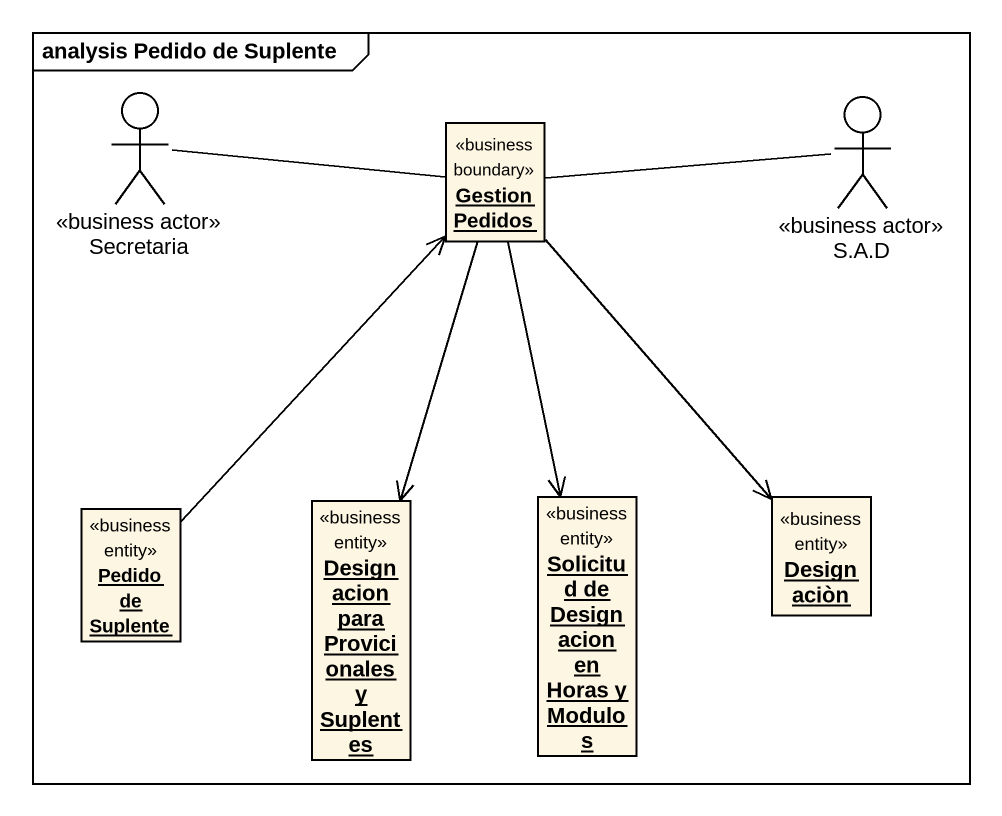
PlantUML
@startuml
mainframe analysis Pedido de Suplente
allowmixing
hide circle
hide empty members
actor Secretaria <<business actor>>
object "Gestion Pedidos" as Gestion_Pedidos <<business boundary>>
actor "S.A.D" as S_A_D <<business actor>>
object "Pedido de Suplente" as Pedido_de_Suplente <<business entity>>
object "Designacion para Provicionales y Suplentes" as Designacion_para <<business entity>>
object "Solicitud de Designacion en Horas y Modulos" as Solicitud_de_Designacion_en <<business entity>>
object Designaciòn <<business entity>>
Gestion_Pedidos -left- Secretaria
Gestion_Pedidos -right- S_A_D
Gestion_Pedidos <-- Pedido_de_Suplente
Gestion_Pedidos --> Designacion_para
Gestion_Pedidos --> Solicitud_de_Designacion_en
Gestion_Pedidos --> Designaciòn
@enduml
